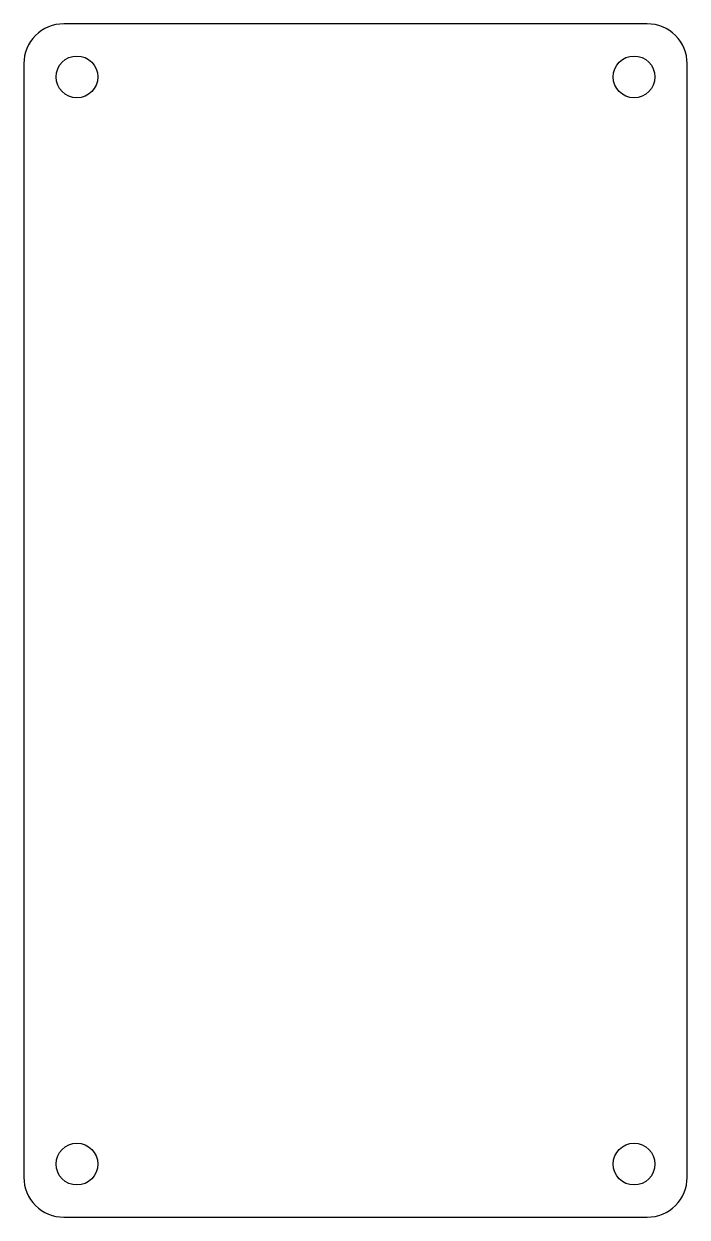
# Model space of a CAD drawing. Header units: millimetres. Extents: x -58.8 to -8.8, y -34.8 to 55.2.
import ezdxf

# ---------------------------------------------------------------- set-up
doc = ezdxf.new("R2010")
doc.units = ezdxf.units.MM

msp = doc.modelspace()

# ---------------------------------------------------------------- linework, layer by layer
msp.add_lwpolyline([(-55.8, 55.25, 0.414214), (-58.8, 52.25), (-58.8, -31.75, 0.414214), (-55.8, -34.75), (-11.8, -34.75, 0.414214), (-8.8, -31.75), (-8.8, 52.25, 0.414214), (-11.8, 55.25)], format="xyb", close=True)
for centre in [(-54.8, 51.25), (-12.8, 51.25), (-54.8, -30.75), (-12.8, -30.75)]:
    msp.add_circle(centre, 1.575)

doc.saveas('drawing.dxf')
